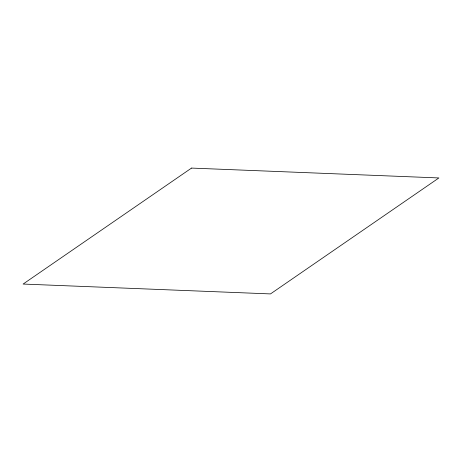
<?xml version="1.0" encoding="UTF-8"?>
<svg xmlns="http://www.w3.org/2000/svg" width="462" height="462" viewBox="0 0 462 462"><rect width="100%" height="100%" fill="white"/><g stroke="black" fill="none" stroke-linecap="round" stroke-linejoin="round"><path stroke-width="0.69" d="M191.522 168.081L23.1 284.055L270.478 293.919L438.9 177.945L191.522 168.081"/></g></svg>
